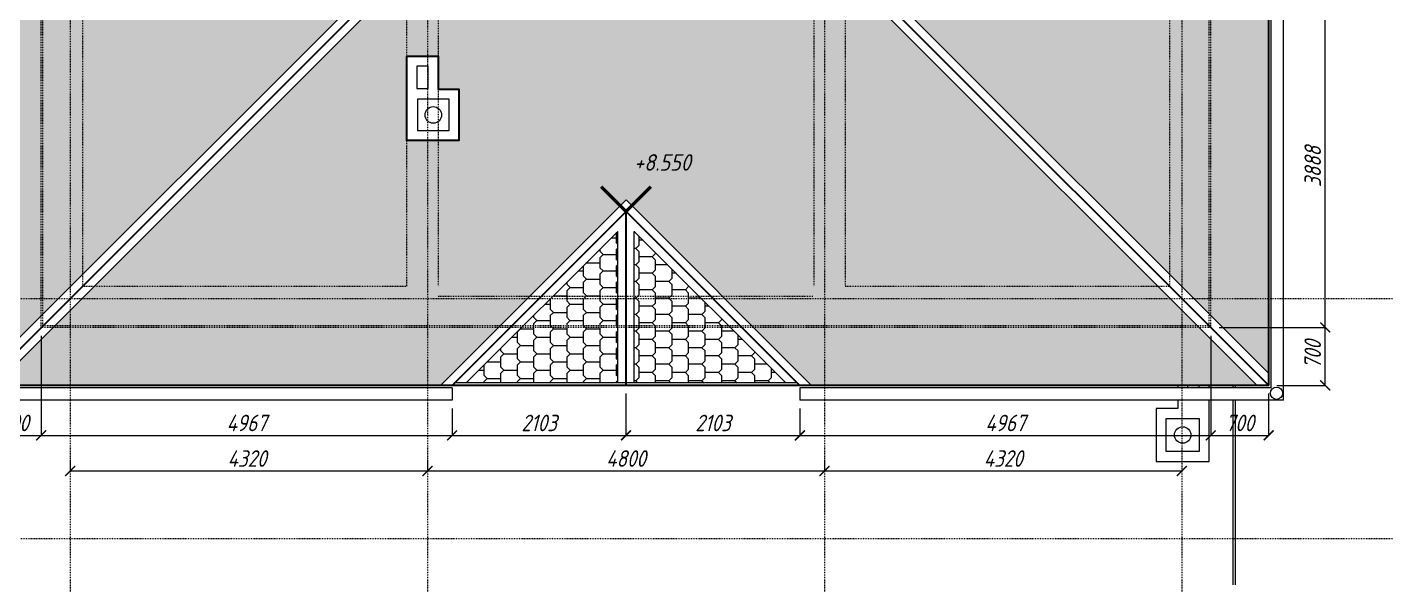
# Model space of a CAD drawing. Header units: millimetres. Extents: x 54 to 1314, y 20 to 614.
# Drawn here: x 992.3 to 1157.4, y 415.6 to 483 of the extents above; entities that cross this region are included whole.
import ezdxf

# ---------------------------------------------------------------- set-up
doc = ezdxf.new("R2010")
doc.units = ezdxf.units.MM
doc.linetypes.add('ACAD_ISO02W100', pattern=[15, 12, -3])
doc.linetypes.add('CENTER2', pattern=[1.125, 0.75, -0.125, 0.125, -0.125])
for name, color, linetype, lineweight in [('A_РАЗМ.ОСЕВ.', 4, 'Continuous', 13), ('А_ВТОРОЙ ПЛАН', 241, 'Continuous', 9), ('А_ВЫСОТН.ОТМЕТКИ', 161, 'Continuous', 20), ('А_НЕВИДИМЫЕ', 8, 'ACAD_ISO02W100', 9), ('А_ПЕРВЫЙ ПЛАН', 102, 'Continuous', 15), ('ОСИ', 40, 'CENTER2', 18), ('ШТРИХОВКА', 93, 'Continuous', 9)]:
    doc.layers.add(name, color=color, linetype=linetype, lineweight=lineweight)
doc.styles.add('ROMANS', font='romans.shx', dxfattribs={"width": 0.8, "oblique": 15})
doc.dimstyles.new('100', dxfattribs={"dimtxt": 2, "dimasz": 1.2, "dimexe": 0, "dimexo": 1, "dimgap": 0.5, "dimtad": 1, "dimdec": 0, "dimlfac": 100, "dimdsep": 46, "dimtxsty": 'ROMANS', "dimblk1": 'ARCHTICK', "dimblk2": 'ARCHTICK', "dimsah": 1, "dimcen": 2, "dimclrd": 256, "dimclre": 256, "dimclrt": 256, "dimadec": 0, "dimazin": 2, "dimtfac": 1, "dimtdec": 0, "dimtmove": 1, "dimatfit": 3, "dimfxl": 1, "dimtvp": 1.5, "dimtolj": 1, "dimtzin": 0, "dimlwd": -1, "dimlwe": -1, "dimarcsym": 0})

# ---------------------------------------------------------------- blocks, each defined once
blk = doc.blocks.new('_ARCHTICK')
at = {"color": 0, "linetype": 'ByBlock', "const_width": 0.15}
blk.add_lwpolyline([(-0.5, -0.5), (0.5, 0.5)], dxfattribs=at)
blk = doc.blocks.new('*D452')
at = {"layer": 'A_РАЗМ.ОСЕВ.', "ltscale": 100, "transparency": 16777216}
for p, q in [((994.02, 445.72), (994.02, 433.67)), ((987.02, 438.72), (987.02, 433.67)), ((987.02, 433.67), (994.02, 433.67))]:
    blk.add_line(p, q, dxfattribs=at)
at = {"layer": 'Defpoints', "color": 0, "ltscale": 100, "transparency": 16777216}
for p in [(994.02, 446.72), (987.02, 439.72), (994.02, 433.67)]:
    blk.add_point(p, dxfattribs=at)
at = {"layer": 'A_РАЗМ.ОСЕВ.', "ltscale": 100, "transparency": 16777216, "xscale": 1.2, "yscale": 1.2, "zscale": 1.2, "rotation": 180}
blk.add_blockref('_ARCHTICK', (987.02, 433.67), dxfattribs=at)
at = {"layer": 'A_РАЗМ.ОСЕВ.', "ltscale": 100, "transparency": 16777216, "xscale": 1.2, "yscale": 1.2, "zscale": 1.2}
blk.add_blockref('_ARCHTICK', (994.02, 433.67), dxfattribs=at)
at = {"layer": 'A_РАЗМ.ОСЕВ.', "ltscale": 100, "transparency": 16777216, "insert": (990.8, 435.17), "char_height": 2, "attachment_point": 5, "style": 'ROMANS'}
blk.add_mtext('\\A1;700', dxfattribs=at)
blk = doc.blocks.new('*D453')
at = {"layer": 'A_РАЗМ.ОСЕВ.', "ltscale": 100, "transparency": 16777216}
for p, q in [((994.02, 445.72), (994.02, 433.67)), ((1043.7, 436.92), (1043.7, 433.67)), ((994.02, 433.67), (1043.7, 433.67))]:
    blk.add_line(p, q, dxfattribs=at)
at = {"layer": 'Defpoints', "color": 0, "ltscale": 100, "transparency": 16777216}
for p in [(994.02, 446.72), (1043.7, 437.92), (1043.7, 433.67)]:
    blk.add_point(p, dxfattribs=at)
at = {"layer": 'A_РАЗМ.ОСЕВ.', "ltscale": 100, "transparency": 16777216, "xscale": 1.2, "yscale": 1.2, "zscale": 1.2, "rotation": 180}
blk.add_blockref('_ARCHTICK', (994.02, 433.67), dxfattribs=at)
at = {"layer": 'A_РАЗМ.ОСЕВ.', "ltscale": 100, "transparency": 16777216, "xscale": 1.2, "yscale": 1.2, "zscale": 1.2}
blk.add_blockref('_ARCHTICK', (1043.7, 433.67), dxfattribs=at)
at = {"layer": 'A_РАЗМ.ОСЕВ.', "ltscale": 100, "transparency": 16777216, "insert": (1018.86, 435.17), "char_height": 2, "attachment_point": 5, "style": 'ROMANS'}
blk.add_mtext('\\A1;4967', dxfattribs=at)
blk = doc.blocks.new('*D454')
at = {"layer": 'A_РАЗМ.ОСЕВ.', "ltscale": 100, "transparency": 16777216}
for p, q in [((1064.72, 438.72), (1064.72, 433.67)), ((1043.7, 436.92), (1043.7, 433.67)), ((1043.7, 433.67), (1064.72, 433.67))]:
    blk.add_line(p, q, dxfattribs=at)
at = {"layer": 'Defpoints', "color": 0, "ltscale": 100, "transparency": 16777216}
for p in [(1064.72, 439.72), (1043.7, 437.92), (1064.72, 433.67)]:
    blk.add_point(p, dxfattribs=at)
at = {"layer": 'A_РАЗМ.ОСЕВ.', "ltscale": 100, "transparency": 16777216, "xscale": 1.2, "yscale": 1.2, "zscale": 1.2, "rotation": 180}
blk.add_blockref('_ARCHTICK', (1043.7, 433.67), dxfattribs=at)
at = {"layer": 'A_РАЗМ.ОСЕВ.', "ltscale": 100, "transparency": 16777216, "xscale": 1.2, "yscale": 1.2, "zscale": 1.2}
blk.add_blockref('_ARCHTICK', (1064.72, 433.67), dxfattribs=at)
at = {"layer": 'A_РАЗМ.ОСЕВ.', "ltscale": 100, "transparency": 16777216, "insert": (1054.21, 435.17), "char_height": 2, "attachment_point": 5, "style": 'ROMANS'}
blk.add_mtext('\\A1;2103', dxfattribs=at)
blk = doc.blocks.new('*D455')
at = {"layer": 'A_РАЗМ.ОСЕВ.', "ltscale": 100, "transparency": 16777216}
for p, q in [((1064.72, 438.72), (1064.72, 433.67)), ((1085.75, 436.92), (1085.75, 433.67)), ((1064.72, 433.67), (1085.75, 433.67))]:
    blk.add_line(p, q, dxfattribs=at)
at = {"layer": 'Defpoints', "color": 0, "ltscale": 100, "transparency": 16777216}
for p in [(1064.72, 439.72), (1085.75, 437.92), (1085.75, 433.67)]:
    blk.add_point(p, dxfattribs=at)
at = {"layer": 'A_РАЗМ.ОСЕВ.', "ltscale": 100, "transparency": 16777216, "xscale": 1.2, "yscale": 1.2, "zscale": 1.2, "rotation": 180}
blk.add_blockref('_ARCHTICK', (1064.72, 433.67), dxfattribs=at)
at = {"layer": 'A_РАЗМ.ОСЕВ.', "ltscale": 100, "transparency": 16777216, "xscale": 1.2, "yscale": 1.2, "zscale": 1.2}
blk.add_blockref('_ARCHTICK', (1085.75, 433.67), dxfattribs=at)
at = {"layer": 'A_РАЗМ.ОСЕВ.', "ltscale": 100, "transparency": 16777216, "insert": (1075.24, 435.17), "char_height": 2, "attachment_point": 5, "style": 'ROMANS'}
blk.add_mtext('\\A1;2103', dxfattribs=at)
blk = doc.blocks.new('*D456')
at = {"layer": 'A_РАЗМ.ОСЕВ.', "ltscale": 100, "transparency": 16777216}
for p, q in [((1135.42, 445.72), (1135.42, 433.67)), ((1085.75, 436.92), (1085.75, 433.67)), ((1085.75, 433.67), (1135.42, 433.67))]:
    blk.add_line(p, q, dxfattribs=at)
at = {"layer": 'Defpoints', "color": 0, "ltscale": 100, "transparency": 16777216}
for p in [(1135.42, 446.72), (1085.75, 437.92), (1135.42, 433.67)]:
    blk.add_point(p, dxfattribs=at)
at = {"layer": 'A_РАЗМ.ОСЕВ.', "ltscale": 100, "transparency": 16777216, "xscale": 1.2, "yscale": 1.2, "zscale": 1.2, "rotation": 180}
blk.add_blockref('_ARCHTICK', (1085.75, 433.67), dxfattribs=at)
at = {"layer": 'A_РАЗМ.ОСЕВ.', "ltscale": 100, "transparency": 16777216, "xscale": 1.2, "yscale": 1.2, "zscale": 1.2}
blk.add_blockref('_ARCHTICK', (1135.42, 433.67), dxfattribs=at)
at = {"layer": 'A_РАЗМ.ОСЕВ.', "ltscale": 100, "transparency": 16777216, "insert": (1110.59, 435.17), "char_height": 2, "attachment_point": 5, "style": 'ROMANS'}
blk.add_mtext('\\A1;4967', dxfattribs=at)
blk = doc.blocks.new('*D457')
at = {"layer": 'A_РАЗМ.ОСЕВ.', "ltscale": 100, "transparency": 16777216}
for p, q in [((1135.42, 445.72), (1135.42, 433.67)), ((1142.42, 438.72), (1142.42, 433.67)), ((1135.42, 433.67), (1142.42, 433.67))]:
    blk.add_line(p, q, dxfattribs=at)
at = {"layer": 'Defpoints', "color": 0, "ltscale": 100, "transparency": 16777216}
for p in [(1135.42, 446.72), (1142.42, 439.72), (1142.42, 433.67)]:
    blk.add_point(p, dxfattribs=at)
at = {"layer": 'A_РАЗМ.ОСЕВ.', "ltscale": 100, "transparency": 16777216, "xscale": 1.2, "yscale": 1.2, "zscale": 1.2, "rotation": 180}
blk.add_blockref('_ARCHTICK', (1135.42, 433.67), dxfattribs=at)
at = {"layer": 'A_РАЗМ.ОСЕВ.', "ltscale": 100, "transparency": 16777216, "xscale": 1.2, "yscale": 1.2, "zscale": 1.2}
blk.add_blockref('_ARCHTICK', (1142.42, 433.67), dxfattribs=at)
at = {"layer": 'A_РАЗМ.ОСЕВ.', "ltscale": 100, "transparency": 16777216, "insert": (1138.92, 435.17), "char_height": 2, "attachment_point": 5, "style": 'ROMANS'}
blk.add_mtext('\\A1;700', dxfattribs=at)
blk = doc.blocks.new('*D458')
at = {"layer": 'A_РАЗМ.ОСЕВ.', "ltscale": 100, "transparency": 16777216}
for p, q in [((1136.42, 446.72), (1149.25, 446.72)), ((1149.25, 439.72), (1149.25, 446.72)), ((1143.42, 439.72), (1149.25, 439.72))]:
    blk.add_line(p, q, dxfattribs=at)
at = {"layer": 'Defpoints', "color": 0, "ltscale": 100, "transparency": 16777216}
for p in [(1135.42, 446.72), (1149.25, 446.72), (1142.42, 439.72)]:
    blk.add_point(p, dxfattribs=at)
at = {"layer": 'A_РАЗМ.ОСЕВ.', "ltscale": 100, "transparency": 16777216, "xscale": 1.2, "yscale": 1.2, "zscale": 1.2}
for p, rotation in [((1149.25, 446.72), 90), ((1149.25, 439.72), 270)]:
    blk.add_blockref('_ARCHTICK', p, dxfattribs=dict(at, rotation=rotation))
at = {"layer": 'A_РАЗМ.ОСЕВ.', "ltscale": 100, "transparency": 16777216, "insert": (1147.75, 443.44), "char_height": 2, "attachment_point": 5, "rotation": 90, "style": 'ROMANS'}
blk.add_mtext('\\A1;700', dxfattribs=at)
blk = doc.blocks.new('*D459')
at = {"layer": 'A_РАЗМ.ОСЕВ.', "ltscale": 100, "transparency": 16777216}
for p, q in [((1109.55, 485.6), (1149.25, 485.6)), ((1149.25, 446.72), (1149.25, 485.6)), ((1136.42, 446.72), (1149.25, 446.72))]:
    blk.add_line(p, q, dxfattribs=at)
at = {"layer": 'Defpoints', "color": 0, "ltscale": 100, "transparency": 16777216}
for p in [(1108.55, 485.6), (1149.25, 485.6), (1135.42, 446.72)]:
    blk.add_point(p, dxfattribs=at)
at = {"layer": 'A_РАЗМ.ОСЕВ.', "ltscale": 100, "transparency": 16777216, "xscale": 1.2, "yscale": 1.2, "zscale": 1.2}
for p, rotation in [((1149.25, 485.6), 90), ((1149.25, 446.72), 270)]:
    blk.add_blockref('_ARCHTICK', p, dxfattribs=dict(at, rotation=rotation))
at = {"layer": 'A_РАЗМ.ОСЕВ.', "ltscale": 100, "transparency": 16777216, "insert": (1147.75, 466.16), "char_height": 2, "attachment_point": 5, "rotation": 90, "style": 'ROMANS'}
blk.add_mtext('\\A1;3888', dxfattribs=at)
blk = doc.blocks.new('*D445')
at = {"layer": 'A_РАЗМ.ОСЕВ.', "ltscale": 100, "transparency": 16777216}
for p, q in [((997.52, 430.73), (997.52, 429.37)), ((997.52, 429.37), (1040.72, 429.37)), ((1040.72, 430.73), (1040.72, 429.37))]:
    blk.add_line(p, q, dxfattribs=at)
at = {"layer": 'Defpoints', "color": 0, "ltscale": 100, "transparency": 16777216}
for p in [(997.52, 431.73), (1040.72, 431.73), (1040.72, 429.37)]:
    blk.add_point(p, dxfattribs=at)
at = {"layer": 'A_РАЗМ.ОСЕВ.', "ltscale": 100, "transparency": 16777216, "xscale": 1.2, "yscale": 1.2, "zscale": 1.2, "rotation": 180}
blk.add_blockref('_ARCHTICK', (997.52, 429.37), dxfattribs=at)
at = {"layer": 'A_РАЗМ.ОСЕВ.', "ltscale": 100, "transparency": 16777216, "xscale": 1.2, "yscale": 1.2, "zscale": 1.2}
blk.add_blockref('_ARCHTICK', (1040.72, 429.37), dxfattribs=at)
at = {"layer": 'A_РАЗМ.ОСЕВ.', "ltscale": 100, "transparency": 16777216, "insert": (1018.9, 430.87), "char_height": 2, "attachment_point": 5, "style": 'ROMANS'}
blk.add_mtext('\\A1;4320', dxfattribs=at)
blk = doc.blocks.new('*D446')
at = {"layer": 'A_РАЗМ.ОСЕВ.', "ltscale": 100, "transparency": 16777216}
for p, q in [((1040.72, 430.73), (1040.72, 429.37)), ((1040.72, 429.37), (1088.72, 429.37)), ((1088.72, 430.73), (1088.72, 429.37))]:
    blk.add_line(p, q, dxfattribs=at)
at = {"layer": 'Defpoints', "color": 0, "ltscale": 100, "transparency": 16777216}
for p in [(1040.72, 431.73), (1088.72, 431.73), (1088.72, 429.37)]:
    blk.add_point(p, dxfattribs=at)
at = {"layer": 'A_РАЗМ.ОСЕВ.', "ltscale": 100, "transparency": 16777216, "xscale": 1.2, "yscale": 1.2, "zscale": 1.2, "rotation": 180}
blk.add_blockref('_ARCHTICK', (1040.72, 429.37), dxfattribs=at)
at = {"layer": 'A_РАЗМ.ОСЕВ.', "ltscale": 100, "transparency": 16777216, "xscale": 1.2, "yscale": 1.2, "zscale": 1.2}
blk.add_blockref('_ARCHTICK', (1088.72, 429.37), dxfattribs=at)
at = {"layer": 'A_РАЗМ.ОСЕВ.', "ltscale": 100, "transparency": 16777216, "insert": (1064.72, 430.87), "char_height": 2, "attachment_point": 5, "style": 'ROMANS'}
blk.add_mtext('\\A1;4800', dxfattribs=at)
blk = doc.blocks.new('*D447')
at = {"layer": 'A_РАЗМ.ОСЕВ.', "ltscale": 100, "transparency": 16777216}
for p, q in [((1088.72, 430.73), (1088.72, 429.37)), ((1088.72, 429.37), (1131.92, 429.37)), ((1131.92, 429.52), (1131.92, 429.37))]:
    blk.add_line(p, q, dxfattribs=at)
at = {"layer": 'Defpoints', "color": 0, "ltscale": 100, "transparency": 16777216}
for p in [(1088.72, 431.73), (1131.92, 430.52), (1131.92, 429.37)]:
    blk.add_point(p, dxfattribs=at)
at = {"layer": 'A_РАЗМ.ОСЕВ.', "ltscale": 100, "transparency": 16777216, "xscale": 1.2, "yscale": 1.2, "zscale": 1.2, "rotation": 180}
blk.add_blockref('_ARCHTICK', (1088.72, 429.37), dxfattribs=at)
at = {"layer": 'A_РАЗМ.ОСЕВ.', "ltscale": 100, "transparency": 16777216, "xscale": 1.2, "yscale": 1.2, "zscale": 1.2}
blk.add_blockref('_ARCHTICK', (1131.92, 429.37), dxfattribs=at)
at = {"layer": 'A_РАЗМ.ОСЕВ.', "ltscale": 100, "transparency": 16777216, "insert": (1110.32, 430.87), "char_height": 2, "attachment_point": 5, "style": 'ROMANS'}
blk.add_mtext('\\A1;4320', dxfattribs=at)

msp = doc.modelspace()

# ---------------------------------------------------------------- hatches: boundary and pattern name
at = {"layer": 'ШТРИХОВКА'}
h = msp.add_hatch(dxfattribs=at)
h.set_pattern_fill('SHINGLES', color=30, scale=4, angle=630, pattern_type=2)
h.set_pattern_definition([(270, (5581.6363, 3305.257), (4, -4e-15), [1.2, -0.8, 1.2, -0.8]), (270, (5583.6363, 3304.257), (4, -4e-15), [1.2, -0.8, 1.2, -0.8]), (360, (5582.0363, 3305.657), (4e-15, 4), [1.6, -2.4]), (360, (5584.0363, 3304.657), (4e-15, 4), [1.6, -2.4]), (360, (5582.0363, 3303.657), (4e-15, 4), [1.6, -2.4]), (360, (5584.0363, 3302.657), (4e-15, 4), [1.6, -2.4]), (135, (5582.0363, 3305.657), (-4, 4e-15), [0.5656854, -5.0911688]), (135, (5582.0363, 3303.657), (-4, 4e-15), [0.5656854, -5.0911688]), (135, (5584.0363, 3304.657), (-4, 4e-15), [0.5656854, -5.0911688]), (135, (5584.0363, 3302.657), (-4, 4e-15), [0.5656854, -5.0911688]), (45, (5581.6363, 3305.257), (4e-15, 4), [0.5656854, -5.0911688]), (45, (5583.6363, 3304.257), (4e-15, 4), [0.5656854, -5.0911688]), (45, (5581.6363, 3303.257), (4e-15, 4), [0.5656854, -5.0911688]), (45, (5583.6363, 3302.257), (4e-15, 4), [0.5656854, -5.0911688])])
h.paths.add_polyline_path([(987.025, 441.131), (1048.81, 502.917), (987.025, 564.702)])
h.paths.add_polyline_path([(1020.904, 484.182), (1020.904, 521.651), (1039.639, 502.917)])
h = msp.add_hatch(dxfattribs=at)
h.set_pattern_fill('SHINGLES', color=30, scale=4, angle=450, pattern_type=2)
h.set_pattern_definition([(90, (-3452.187, -2299.424), (-4, 3e-15), [1.2, -0.8, 1.2, -0.8]), (90, (-3454.187, -2298.424), (-4, 3e-15), [1.2, -0.8, 1.2, -0.8]), (180, (-3452.587, -2299.824), (-3e-15, -4), [1.6, -2.4]), (180, (-3454.587, -2298.824), (-3e-15, -4), [1.6, -2.4]), (180, (-3452.587, -2297.824), (-3e-15, -4), [1.6, -2.4]), (180, (-3454.587, -2296.824), (-3e-15, -4), [1.6, -2.4]), (315, (-3452.5872, -2299.824), (4, -4e-15), [0.5656854, -5.0911688]), (315, (-3452.5872, -2297.824), (4, -4e-15), [0.5656854, -5.0911688]), (315, (-3454.5872, -2298.824), (4, -4e-15), [0.5656854, -5.0911688]), (315, (-3454.5872, -2296.824), (4, -4e-15), [0.5656854, -5.0911688]), (225, (-3452.1872, -2299.424), (-4e-15, -4), [0.5656854, -5.0911688]), (225, (-3454.1872, -2298.424), (-4e-15, -4), [0.5656854, -5.0911688]), (225, (-3452.1872, -2297.424), (-4e-15, -4), [0.5656854, -5.0911688]), (225, (-3454.1872, -2296.424), (-4e-15, -4), [0.5656854, -5.0911688])])
h.paths.add_polyline_path([(1142.425, 441.131), (1142.425, 564.702), (1080.639, 502.917)])
h.paths.add_polyline_path([(1108.545, 521.651), (1108.545, 484.182), (1089.81, 502.917)])
h = msp.add_hatch(dxfattribs=at)
h.set_pattern_fill('SHINGLES', color=30, scale=4, angle=720, pattern_type=2)
h.set_pattern_definition([(360, (-1750.7018, 5032.7425), (3e-15, 4), [1.2, -0.8, 1.2, -0.8]), (360, (-1749.7018, 5034.7425), (3e-15, 4), [1.2, -0.8, 1.2, -0.8]), (90, (-1751.1018, 5033.1425), (-4, 3e-15), [1.6, -2.4]), (90, (-1750.1018, 5035.1425), (-4, 3e-15), [1.6, -2.4]), (90, (-1749.1018, 5033.1425), (-4, 3e-15), [1.6, -2.4]), (90, (-1748.1018, 5035.1425), (-4, 3e-15), [1.6, -2.4]), (225, (-1751.1018, 5033.1425), (-4e-15, -4), [0.5656854, -5.0911688]), (225, (-1749.1018, 5033.1425), (-4e-15, -4), [0.5656854, -5.0911688]), (225, (-1750.1018, 5035.1425), (-4e-15, -4), [0.5656854, -5.0911688]), (225, (-1748.1018, 5035.1425), (-4e-15, -4), [0.5656854, -5.0911688]), (135, (-1750.7018, 5032.7425), (-4, 3e-15), [0.5656854, -5.0911688]), (135, (-1749.7018, 5034.7425), (-4, 3e-15), [0.5656854, -5.0911688]), (135, (-1748.7018, 5032.7425), (-4, 3e-15), [0.5656854, -5.0911688]), (135, (-1747.7018, 5034.7425), (-4, 3e-15), [0.5656854, -5.0911688])])
h.paths.add_polyline_path([(1064.725, 462.159), (1087.167, 439.717), (1141.01, 439.717), (1078.81, 501.917), (1050.639, 501.917), (988.439, 439.717), (1042.282, 439.717)])
h.paths.add_polyline_path([(1044.525, 469.317), (1038.225, 469.317), (1038.225, 479.517), (1042.025, 479.517), (1042.025, 475.517), (1044.525, 475.517)], flags=16)
h = msp.add_hatch(dxfattribs=at)
h.set_pattern_fill('SHINGLES', color=30, scale=4, angle=630, pattern_type=2)
h.set_pattern_definition([(270, (5595.5505, 3262.143), (4, -2e-15), [1.2, -0.8, 1.2, -0.8]), (270, (5597.5505, 3261.143), (4, -2e-15), [1.2, -0.8, 1.2, -0.8]), (360, (5595.9505, 3262.543), (2e-15, 4), [1.6, -2.4]), (360, (5597.9505, 3261.543), (2e-15, 4), [1.6, -2.4]), (360, (5595.9505, 3260.543), (2e-15, 4), [1.6, -2.4]), (360, (5597.9505, 3259.543), (2e-15, 4), [1.6, -2.4]), (135, (5595.9505, 3262.543), (-4, 2e-15), [0.5656854, -5.0911688]), (135, (5595.9505, 3260.543), (-4, 2e-15), [0.5656854, -5.0911688]), (135, (5597.9505, 3261.543), (-4, 2e-15), [0.5656854, -5.0911688]), (135, (5597.9505, 3259.543), (-4, 2e-15), [0.5656854, -5.0911688]), (45, (5595.5505, 3262.143), (2e-15, 4), [0.5656854, -5.0911688]), (45, (5597.5505, 3261.143), (2e-15, 4), [0.5656854, -5.0911688]), (45, (5595.5505, 3260.143), (2e-15, 4), [0.5656854, -5.0911688]), (45, (5597.5505, 3259.143), (2e-15, 4), [0.5656854, -5.0911688])])
h.paths.add_polyline_path([(1045.41, 440.017), (1063.725, 440.017), (1063.725, 458.331)])
h = msp.add_hatch(dxfattribs=at)
h.set_pattern_fill('SHINGLES', color=30, scale=4, angle=810, pattern_type=2)
h.set_pattern_definition([(90, (-3465.705, -2361.329), (-4, 2e-15), [1.2, -0.8, 1.2, -0.8]), (90, (-3467.705, -2360.329), (-4, 2e-15), [1.2, -0.8, 1.2, -0.8]), (180, (-3466.105, -2361.729), (-2e-15, -4), [1.6, -2.4]), (180, (-3468.105, -2360.729), (-2e-15, -4), [1.6, -2.4]), (180, (-3466.105, -2359.729), (-2e-15, -4), [1.6, -2.4]), (180, (-3468.105, -2358.729), (-2e-15, -4), [1.6, -2.4]), (315, (-3466.105, -2361.729), (4, -3e-15), [0.5656854, -5.0911688]), (315, (-3466.105, -2359.729), (4, -3e-15), [0.5656854, -5.0911688]), (315, (-3468.105, -2360.729), (4, -3e-15), [0.5656854, -5.0911688]), (315, (-3468.105, -2358.729), (4, -3e-15), [0.5656854, -5.0911688]), (225, (-3465.705, -2361.329), (-3e-15, -4), [0.5656854, -5.0911688]), (225, (-3467.705, -2360.329), (-3e-15, -4), [0.5656854, -5.0911688]), (225, (-3465.705, -2359.329), (-3e-15, -4), [0.5656854, -5.0911688]), (225, (-3467.705, -2358.329), (-3e-15, -4), [0.5656854, -5.0911688])])
h.paths.add_polyline_path([(1084.039, 440.017), (1065.725, 458.331), (1065.725, 440.017)])

# ---------------------------------------------------------------- linework, layer by layer
at = {"layer": 'А_ВТОРОЙ ПЛАН'}
for p, q in [((1132.625, 439.717), (1132.625, 439.417)), ((1134.025, 439.417), (1134.025, 439.717)), ((1138.125, 439.417), (1138.125, 439.717)), ((1138.425, 439.417), (1138.425, 439.717)), ((1138.125, 415.617), (1138.125, 437.917)), ((1138.425, 415.617), (1138.425, 437.917)), ((1130.025, 431.717), (1130.025, 435.717)), ((1130.025, 435.717), (1134.025, 435.717)), ((1134.025, 435.717), (1134.025, 431.717)), ((1134.025, 431.717), (1130.025, 431.717))]:
    msp.add_line(p, q, dxfattribs=at)
for points in [[(1131.425, 439.717), (1131.425, 439.417)], [(1135.225, 439.417), (1135.225, 439.717)], [(1131.425, 437.917), (1131.425, 436.917), (1128.825, 436.917), (1128.825, 430.517), (1135.225, 430.517), (1135.225, 437.917)]]:
    msp.add_lwpolyline(points, dxfattribs=at)
msp.add_circle((1132.025, 433.717), 1, dxfattribs=at)
at = {"layer": 'А_ВЫСОТН.ОТМЕТКИ'}
msp.add_lwpolyline([(1077.586, 464.789, 0, 0, 0), (1064.725, 464.789, 0, 0, 0), (1064.725, 460.745, 0.4, 0.4, 0), (1061.725, 463.745, 0.4, 0.4, 0), (1064.725, 460.745, 0.4, 0.4, 0), (1067.725, 463.745, 0.4, 0.4, 0)], format="xyseb", dxfattribs=at)
at = {"layer": 'А_НЕВИДИМЫЕ', "ltscale": 0.0001}
for p, q in [((1042.025, 569.317), (1042.025, 451.717)), ((1087.425, 569.317), (1087.425, 451.717)), ((994.025, 446.717), (994.025, 559.117)), ((994.225, 446.917), (994.225, 558.917)), ((1135.225, 446.917), (1135.225, 558.917)), ((1135.425, 446.717), (1135.425, 559.117)), ((999.025, 554.117), (999.025, 451.717)), ((1038.225, 451.717), (1038.225, 554.117)), ((1091.225, 554.117), (1091.225, 451.717)), ((1130.425, 554.117), (1130.425, 451.717)), ((999.025, 451.717), (1038.225, 451.717)), ((1091.225, 451.717), (1130.425, 451.717)), ((1042.025, 450.517), (1087.425, 450.517)), ((1135.425, 446.717), (994.025, 446.717)), ((1135.225, 446.917), (994.225, 446.917))]:
    msp.add_line(p, q, dxfattribs=at)
at = {"layer": 'А_ПЕРВЫЙ ПЛАН', "ltscale": 100}
for p, q in [((1144.225, 437.917), (1144.225, 567.917)), ((1142.725, 439.417), (1142.725, 566.417)), ((1048.81, 502.917), (987.025, 441.131)), ((1050.639, 501.917), (988.439, 439.717)), ((1078.81, 501.917), (1141.01, 439.717)), ((1080.639, 502.917), (1142.425, 441.131)), ((1064.725, 462.159), (1042.282, 439.717)), ((1064.725, 462.159), (1087.167, 439.717)), ((1063.725, 458.331), (1045.41, 440.017)), ((1063.725, 440.017), (1063.725, 458.331)), ((1065.725, 440.017), (1065.725, 458.331)), ((1065.725, 458.331), (1084.039, 440.017)), ((1043.696, 439.417), (986.725, 439.417)), ((1043.696, 439.417), (1043.696, 437.917)), ((1085.453, 440.017), (1043.996, 440.017)), ((1142.725, 439.417), (1085.753, 439.417)), ((1085.753, 439.417), (1085.753, 437.917)), ((1043.696, 437.917), (985.225, 437.917)), ((1144.225, 437.917), (1085.753, 437.917))]:
    msp.add_line(p, q, dxfattribs=at)
at = {"layer": 'А_ПЕРВЫЙ ПЛАН', "lineweight": 30, "ltscale": 100}
for p, q in [((1142.425, 439.717), (1142.425, 566.117)), ((1050.225, 502.917), (987.025, 439.717)), ((1079.225, 502.917), (1142.425, 439.717)), ((1064.725, 460.745), (1043.696, 439.717)), ((1064.725, 439.717), (1064.725, 460.745)), ((1064.725, 460.745), (1085.753, 439.717)), ((1142.425, 439.717), (987.025, 439.717))]:
    msp.add_line(p, q, dxfattribs=at)
msp.add_lwpolyline([(1038.225, 479.517), (1042.025, 479.517), (1042.025, 475.517), (1044.525, 475.517), (1044.525, 469.317), (1038.225, 469.317)], close=True, dxfattribs=at)
at = {"layer": 'А_ПЕРВЫЙ ПЛАН', "ltscale": 100}
for points in [[(1039.425, 475.617), (1040.825, 475.617), (1040.825, 478.317), (1039.425, 478.317)], [(1039.525, 470.517), (1043.325, 470.517), (1043.325, 474.317), (1039.525, 474.317)]]:
    msp.add_lwpolyline(points, close=True, dxfattribs=at)
for centre, radius in [((1041.425, 472.417), 1), ((1143.374, 438.767), 0.75)]:
    msp.add_circle(centre, radius, dxfattribs=at)
at = {"layer": 'ОСИ', "ltscale": 0.01}
for p, q in [((997.525, 587.944), (997.525, 404.005)), ((1040.725, 587.944), (1040.725, 404.005)), ((1088.725, 587.944), (1088.725, 404.005)), ((1131.925, 587.944), (1131.925, 404.005)), ((970.389, 450.217), (1157.415, 450.217)), ((970.389, 421.217), (1157.415, 421.217))]:
    msp.add_line(p, q, dxfattribs=at)

# ---------------------------------------------------------------- texts
at = {"layer": 'А_ВЫСОТН.ОТМЕТКИ', "style": 'ROMANS', "oblique": 15, "width": 0.85}
msp.add_text('+8.550', height=2, dxfattribs=at).set_placement((1065.692, 465.669))

# ---------------------------------------------------------------- dimensions: what is measured, and where the dimension line sits
at = {"layer": 'A_РАЗМ.ОСЕВ.', "ltscale": 100}
dim = msp.add_linear_dim(base=(1149.255, 485.596), p1=(1135.425, 446.717), p2=(1108.545, 485.596), angle=90, dimstyle='100', dxfattribs=at)
dim.commit()
dim.dimension.update_dxf_attribs({"geometry": '*D459', "text_midpoint": (1147.755, 466.156)})
dim = msp.add_linear_dim(base=(1149.255, 446.717), p1=(1142.425, 439.717), p2=(1135.425, 446.717), angle=90, dimstyle='100', dxfattribs=at)
dim.commit()
dim.dimension.update_dxf_attribs({"geometry": '*D458', "text_midpoint": (1149.255, 443.443), "dimtype": 160})
for base, p1, p2, picture, middle in [((994.025, 433.67), (987.025, 439.717), (994.025, 446.717), '*D452', (990.795, 433.67)), ((1040.725, 429.366), (997.525, 431.733), (1040.725, 431.733), '*D445', (1018.897, 429.366))]:
    dim = msp.add_linear_dim(base=base, p1=p1, p2=p2, dimstyle='100', dxfattribs=at)
    dim.commit()
    dim.dimension.update_dxf_attribs({"geometry": picture, "text_midpoint": middle, "dimtype": 160})
for base, p1, p2, picture, middle in [((1043.696, 433.67), (994.025, 446.717), (1043.696, 437.917), '*D453', (1018.86, 435.17)), ((1135.425, 433.67), (1085.753, 437.917), (1135.425, 446.717), '*D456', (1110.589, 435.17)), ((1142.425, 433.67), (1135.425, 446.717), (1142.425, 439.717), '*D457', (1138.925, 435.17)), ((1064.725, 433.67), (1043.696, 437.917), (1064.725, 439.717), '*D454', (1054.21, 435.17)), ((1085.753, 433.67), (1064.725, 439.717), (1085.753, 437.917), '*D455', (1075.239, 435.17)), ((1088.725, 429.366), (1040.725, 431.733), (1088.725, 431.732), '*D446', (1064.725, 430.866)), ((1131.925, 429.366), (1088.725, 431.732), (1131.925, 430.517), '*D447', (1110.325, 430.866))]:
    dim = msp.add_linear_dim(base=base, p1=p1, p2=p2, dimstyle='100', dxfattribs=at)
    dim.commit()
    dim.dimension.update_dxf_attribs({"geometry": picture, "text_midpoint": middle})

doc.saveas('drawing.dxf')
